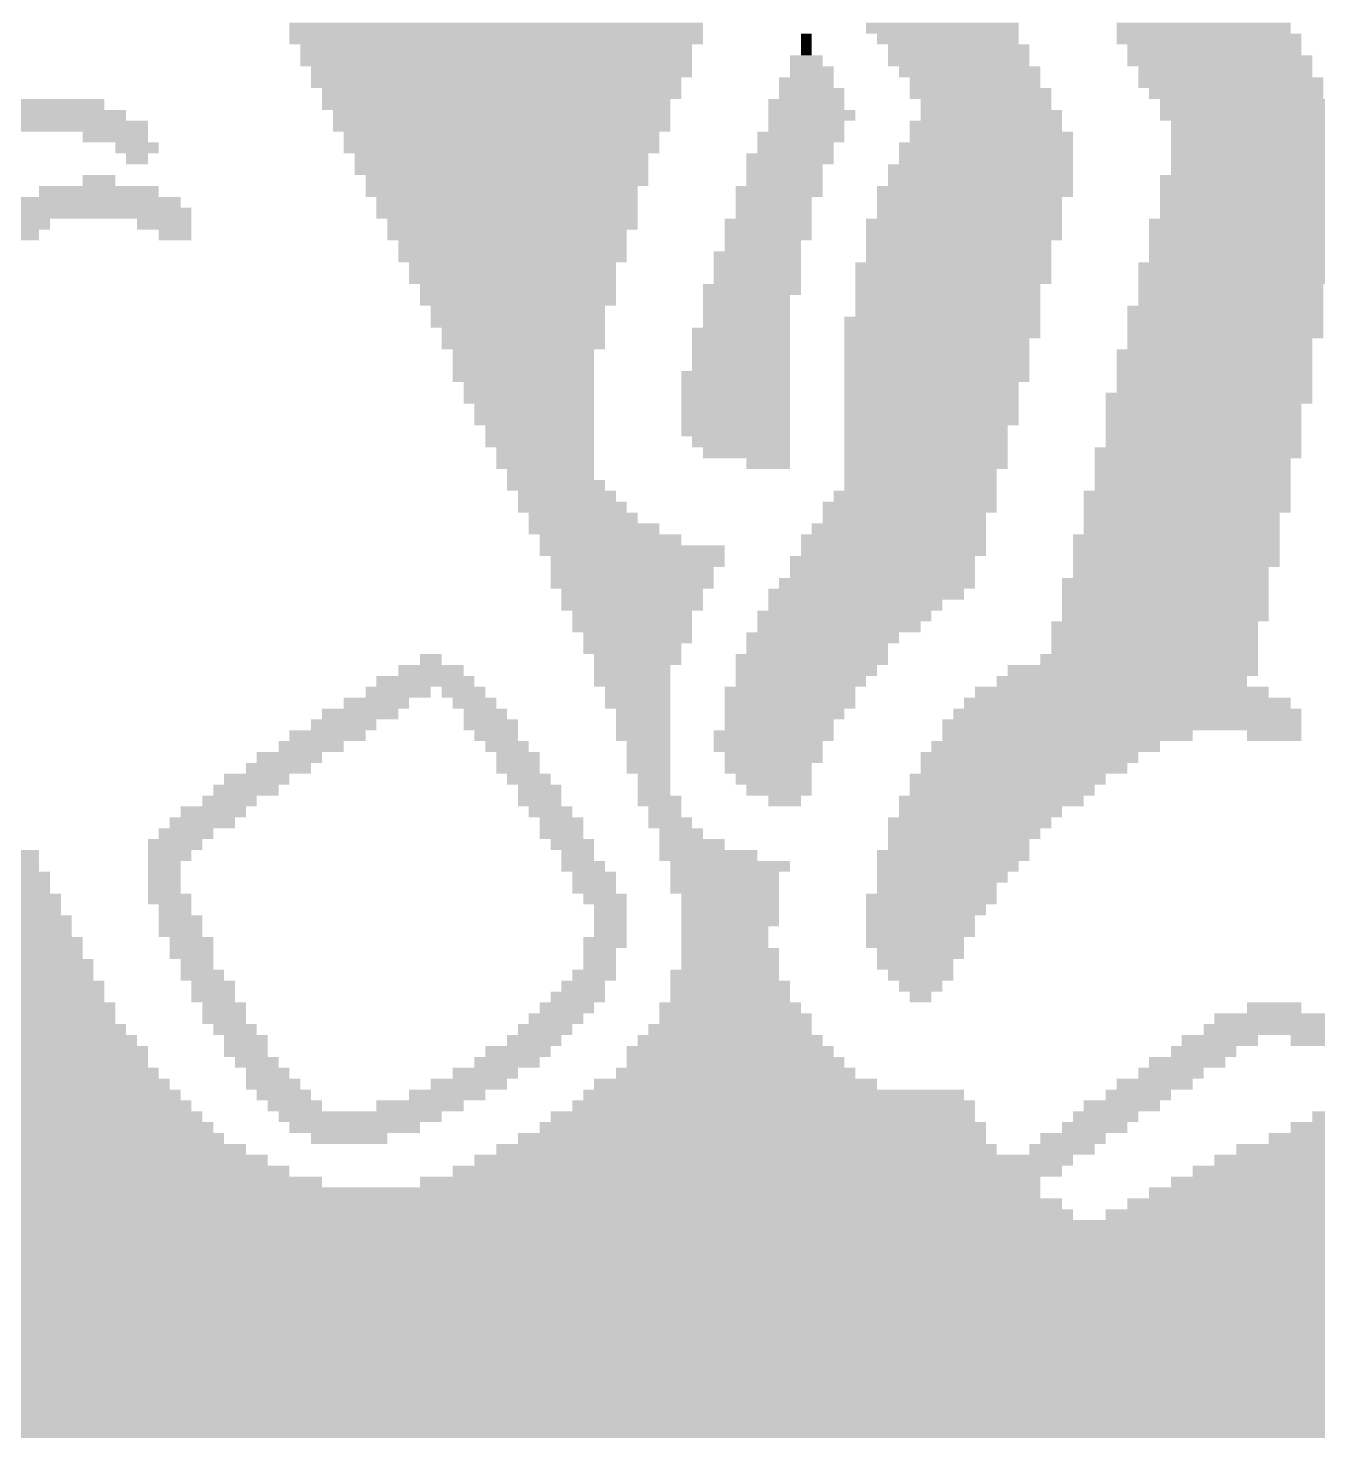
# Model space of a CAD drawing. Extents: x 0.08 to 8.22, y 0.01 to 7.03.
# Drawn here: x 3.693 to 5.499, y 0.015 to 1.988 of the extents above; entities that cross this region are included whole.
import ezdxf

# ---------------------------------------------------------------- set-up
doc = ezdxf.new("R2010")
doc.units = 0
doc.layers.get('0').update_dxf_attribs({"linetype": 'CONTINUOUS'})

msp = doc.modelspace()

# ---------------------------------------------------------------- linework, layer by layer
for points in [[(4.6375, 1.9806), (4.0584, 1.9806), (4.6375, 1.9958), (4.0584, 1.9958)], [(5.0795, 1.9806), (4.8661, 1.9806), (5.0795, 1.9958), (4.8661, 1.9958)], [(5.4605, 1.9806), (5.2167, 1.9806), (5.4605, 1.9958), (5.2167, 1.9958)], [(4.6375, 1.9654), (4.0584, 1.9654), (4.6375, 1.9806), (4.0584, 1.9806)], [(4.7899, 1.9654), (4.7747, 1.9654), (4.7899, 1.9806), (4.7747, 1.9806)], [(5.0795, 1.9654), (4.8814, 1.9654), (5.0795, 1.9806), (4.8814, 1.9806)], [(5.4757, 1.9654), (5.2167, 1.9654), (5.4757, 1.9806), (5.2167, 1.9806)], [(4.6223, 1.9501), (4.0737, 1.9501), (4.6223, 1.9654), (4.0737, 1.9654)], [(4.7899, 1.9501), (4.7747, 1.9501), (4.7899, 1.9654), (4.7747, 1.9654)], [(5.0947, 1.9501), (4.8966, 1.9501), (5.0947, 1.9654), (4.8966, 1.9654)], [(5.4757, 1.9501), (5.2319, 1.9501), (5.4757, 1.9654), (5.2319, 1.9654)], [(4.6223, 1.9349), (4.0737, 1.9349), (4.6223, 1.9501), (4.0737, 1.9501)], [(4.6223, 1.9196), (4.0889, 1.9196), (4.6223, 1.9349), (4.0889, 1.9349)], [(4.8052, 1.9349), (4.7595, 1.9349), (4.8052, 1.9501), (4.7595, 1.9501)], [(4.8204, 1.9196), (4.7595, 1.9196), (4.8204, 1.9349), (4.7595, 1.9349)], [(5.0947, 1.9349), (4.8966, 1.9349), (5.0947, 1.9501), (4.8966, 1.9501)], [(5.11, 1.9196), (4.9119, 1.9196), (5.11, 1.9349), (4.9119, 1.9349)], [(5.491, 1.9349), (5.2319, 1.9349), (5.491, 1.9501), (5.2319, 1.9501)], [(5.491, 1.9196), (5.2471, 1.9196), (5.491, 1.9349), (5.2471, 1.9349)], [(4.6071, 1.9044), (4.0889, 1.9044), (4.6071, 1.9196), (4.0889, 1.9196)], [(4.8204, 1.9044), (4.7442, 1.9044), (4.8204, 1.9196), (4.7442, 1.9196)], [(5.11, 1.9044), (4.9271, 1.9044), (5.11, 1.9196), (4.9271, 1.9196)], [(5.5062, 1.9044), (5.2471, 1.9044), (5.5062, 1.9196), (5.2471, 1.9196)], [(4.6071, 1.8892), (4.1041, 1.8892), (4.6071, 1.9044), (4.1041, 1.9044)], [(4.8357, 1.8892), (4.7442, 1.8892), (4.8357, 1.9044), (4.7442, 1.9044)], [(5.1252, 1.8892), (4.9271, 1.8892), (5.1252, 1.9044), (4.9271, 1.9044)], [(5.5062, 1.8892), (5.2624, 1.8892), (5.5062, 1.9044), (5.2624, 1.9044)], [(3.7993, 1.8739), (3.6622, 1.8739), (3.7993, 1.8892), (3.6622, 1.8892)], [(4.5918, 1.8739), (4.1041, 1.8739), (4.5918, 1.8892), (4.1041, 1.8892)], [(4.8357, 1.8739), (4.729, 1.8739), (4.8357, 1.8892), (4.729, 1.8892)], [(5.1252, 1.8739), (4.9423, 1.8739), (5.1252, 1.8892), (4.9423, 1.8892)], [(5.5215, 1.8739), (5.2776, 1.8739), (5.5215, 1.8892), (5.2776, 1.8892)], [(3.8603, 1.8434), (3.6012, 1.8434), (3.8603, 1.8587), (3.6012, 1.8587)], [(3.8298, 1.8587), (3.6317, 1.8587), (3.8298, 1.8739), (3.6317, 1.8739)], [(4.5918, 1.8587), (4.1194, 1.8587), (4.5918, 1.8739), (4.1194, 1.8739)], [(4.5918, 1.8434), (4.1194, 1.8434), (4.5918, 1.8587), (4.1194, 1.8587)], [(4.8509, 1.8587), (4.729, 1.8587), (4.8509, 1.8739), (4.729, 1.8739)], [(4.8357, 1.8434), (4.729, 1.8434), (4.8357, 1.8587), (4.729, 1.8587)], [(5.1405, 1.8434), (4.9271, 1.8434), (5.1405, 1.8587), (4.9271, 1.8587)], [(5.1405, 1.8587), (4.9423, 1.8587), (5.1405, 1.8739), (4.9423, 1.8739)], [(5.5367, 1.8587), (5.2776, 1.8587), (5.5367, 1.8739), (5.2776, 1.8739)], [(5.5367, 1.8434), (5.2929, 1.8434), (5.5367, 1.8587), (5.2929, 1.8587)], [(3.8603, 1.8282), (3.7689, 1.8282), (3.8603, 1.8434), (3.7689, 1.8434)], [(4.5766, 1.8282), (4.1346, 1.8282), (4.5766, 1.8434), (4.1346, 1.8434)], [(4.8357, 1.8282), (4.7137, 1.8282), (4.8357, 1.8434), (4.7137, 1.8434)], [(5.1557, 1.8282), (4.9271, 1.8282), (5.1557, 1.8434), (4.9271, 1.8434)], [(5.6281, 1.8282), (5.2929, 1.8282), (5.6281, 1.8434), (5.2929, 1.8434)], [(3.8755, 1.813), (3.8146, 1.813), (3.8755, 1.8282), (3.8146, 1.8282)], [(4.5766, 1.813), (4.1346, 1.813), (4.5766, 1.8282), (4.1346, 1.8282)], [(4.8204, 1.813), (4.7137, 1.813), (4.8204, 1.8282), (4.7137, 1.8282)], [(5.1557, 1.813), (4.9119, 1.813), (5.1557, 1.8282), (4.9119, 1.8282)], [(5.6281, 1.813), (5.2929, 1.813), (5.6281, 1.8282), (5.2929, 1.8282)], [(3.8603, 1.7977), (3.8298, 1.7977), (3.8603, 1.813), (3.8298, 1.813)], [(4.5613, 1.7977), (4.1499, 1.7977), (4.5613, 1.813), (4.1499, 1.813)], [(4.5613, 1.7825), (4.1499, 1.7825), (4.5613, 1.7977), (4.1499, 1.7977)], [(4.8204, 1.7977), (4.6985, 1.7977), (4.8204, 1.813), (4.6985, 1.813)], [(4.8052, 1.7825), (4.6985, 1.7825), (4.8052, 1.7977), (4.6985, 1.7977)], [(5.1557, 1.7825), (4.8966, 1.7825), (5.1557, 1.7977), (4.8966, 1.7977)], [(5.1557, 1.7977), (4.9119, 1.7977), (5.1557, 1.813), (4.9119, 1.813)], [(5.6129, 1.7977), (5.2929, 1.7977), (5.6129, 1.813), (5.2929, 1.813)], [(5.5977, 1.7825), (5.2929, 1.7825), (5.5977, 1.7977), (5.2929, 1.7977)], [(3.8146, 1.7672), (3.7689, 1.7672), (3.8146, 1.7825), (3.7689, 1.7825)], [(4.5613, 1.7672), (4.1651, 1.7672), (4.5613, 1.7825), (4.1651, 1.7825)], [(4.8052, 1.7672), (4.6985, 1.7672), (4.8052, 1.7825), (4.6985, 1.7825)], [(5.1557, 1.7672), (4.8966, 1.7672), (5.1557, 1.7825), (4.8966, 1.7825)], [(5.5367, 1.7672), (5.2776, 1.7672), (5.5367, 1.7825), (5.2776, 1.7825)], [(3.8755, 1.752), (3.7079, 1.752), (3.8755, 1.7672), (3.7079, 1.7672)], [(4.5461, 1.752), (4.1651, 1.752), (4.5461, 1.7672), (4.1651, 1.7672)], [(4.8052, 1.752), (4.6833, 1.752), (4.8052, 1.7672), (4.6833, 1.7672)], [(5.1557, 1.752), (4.8814, 1.752), (5.1557, 1.7672), (4.8814, 1.7672)], [(5.5367, 1.752), (5.2776, 1.752), (5.5367, 1.7672), (5.2776, 1.7672)], [(3.9213, 1.7215), (3.6622, 1.7215), (3.9213, 1.7368), (3.6622, 1.7368)], [(3.906, 1.7368), (3.6774, 1.7368), (3.906, 1.752), (3.6774, 1.752)], [(4.5461, 1.7368), (4.1803, 1.7368), (4.5461, 1.752), (4.1803, 1.752)], [(4.5461, 1.7215), (4.1803, 1.7215), (4.5461, 1.7368), (4.1803, 1.7368)], [(4.7899, 1.7368), (4.6833, 1.7368), (4.7899, 1.752), (4.6833, 1.752)], [(4.7899, 1.7215), (4.6833, 1.7215), (4.7899, 1.7368), (4.6833, 1.7368)], [(5.1405, 1.7368), (4.8814, 1.7368), (5.1405, 1.752), (4.8814, 1.752)], [(5.1405, 1.7215), (4.8814, 1.7215), (5.1405, 1.7368), (4.8814, 1.7368)], [(5.5367, 1.7368), (5.2776, 1.7368), (5.5367, 1.752), (5.2776, 1.752)], [(5.5367, 1.7215), (5.2776, 1.7215), (5.5367, 1.7368), (5.2776, 1.7368)], [(3.7231, 1.7063), (3.6317, 1.7063), (3.7231, 1.7215), (3.6317, 1.7215)], [(3.9213, 1.7063), (3.8451, 1.7063), (3.9213, 1.7215), (3.8451, 1.7215)], [(4.5461, 1.7063), (4.1956, 1.7063), (4.5461, 1.7215), (4.1956, 1.7215)], [(4.7899, 1.7063), (4.668, 1.7063), (4.7899, 1.7215), (4.668, 1.7215)], [(5.1405, 1.7063), (4.8661, 1.7063), (5.1405, 1.7215), (4.8661, 1.7215)], [(5.5367, 1.7063), (5.2624, 1.7063), (5.5367, 1.7215), (5.2624, 1.7215)], [(3.7079, 1.691), (3.6165, 1.691), (3.7079, 1.7063), (3.6165, 1.7063)], [(3.9213, 1.691), (3.8755, 1.691), (3.9213, 1.7063), (3.8755, 1.7063)], [(4.5309, 1.691), (4.1956, 1.691), (4.5309, 1.7063), (4.1956, 1.7063)], [(4.7899, 1.691), (4.668, 1.691), (4.7899, 1.7063), (4.668, 1.7063)], [(5.1405, 1.691), (4.8661, 1.691), (5.1405, 1.7063), (4.8661, 1.7063)], [(5.5215, 1.691), (5.2624, 1.691), (5.5215, 1.7063), (5.2624, 1.7063)], [(4.5309, 1.6758), (4.2108, 1.6758), (4.5309, 1.691), (4.2108, 1.691)], [(4.7747, 1.6758), (4.668, 1.6758), (4.7747, 1.691), (4.668, 1.691)], [(5.1252, 1.6758), (4.8661, 1.6758), (5.1252, 1.691), (4.8661, 1.691)], [(5.5215, 1.6758), (5.2624, 1.6758), (5.5215, 1.691), (5.2624, 1.691)], [(4.5309, 1.6606), (4.2108, 1.6606), (4.5309, 1.6758), (4.2108, 1.6758)], [(4.5156, 1.6453), (4.2261, 1.6453), (4.5156, 1.6606), (4.2261, 1.6606)], [(4.7747, 1.6606), (4.6528, 1.6606), (4.7747, 1.6758), (4.6528, 1.6758)], [(4.7747, 1.6453), (4.6528, 1.6453), (4.7747, 1.6606), (4.6528, 1.6606)], [(5.1252, 1.6453), (4.8509, 1.6453), (5.1252, 1.6606), (4.8509, 1.6606)], [(5.1252, 1.6606), (4.8661, 1.6606), (5.1252, 1.6758), (4.8661, 1.6758)], [(5.5215, 1.6453), (5.2471, 1.6453), (5.5215, 1.6606), (5.2471, 1.6606)], [(5.5215, 1.6606), (5.2624, 1.6606), (5.5215, 1.6758), (5.2624, 1.6758)], [(4.5156, 1.6301), (4.2261, 1.6301), (4.5156, 1.6453), (4.2261, 1.6453)], [(4.7747, 1.6301), (4.6528, 1.6301), (4.7747, 1.6453), (4.6528, 1.6453)], [(5.1252, 1.6301), (4.8509, 1.6301), (5.1252, 1.6453), (4.8509, 1.6453)], [(5.5215, 1.6301), (5.2471, 1.6301), (5.5215, 1.6453), (5.2471, 1.6453)], [(4.5156, 1.6148), (4.2413, 1.6148), (4.5156, 1.6301), (4.2413, 1.6301)], [(4.7747, 1.6148), (4.6375, 1.6148), (4.7747, 1.6301), (4.6375, 1.6301)], [(5.11, 1.6148), (4.8509, 1.6148), (5.11, 1.6301), (4.8509, 1.6301)], [(5.5062, 1.6148), (5.2471, 1.6148), (5.5062, 1.6301), (5.2471, 1.6301)], [(4.5156, 1.5996), (4.2413, 1.5996), (4.5156, 1.6148), (4.2413, 1.6148)], [(4.5004, 1.5844), (4.2565, 1.5844), (4.5004, 1.5996), (4.2565, 1.5996)], [(4.7595, 1.5996), (4.6375, 1.5996), (4.7595, 1.6148), (4.6375, 1.6148)], [(4.7595, 1.5844), (4.6375, 1.5844), (4.7595, 1.5996), (4.6375, 1.5996)], [(5.11, 1.5996), (4.8509, 1.5996), (5.11, 1.6148), (4.8509, 1.6148)], [(5.11, 1.5844), (4.8509, 1.5844), (5.11, 1.5996), (4.8509, 1.5996)], [(5.5062, 1.5844), (5.2319, 1.5844), (5.5062, 1.5996), (5.2319, 1.5996)], [(5.5062, 1.5996), (5.2471, 1.5996), (5.5062, 1.6148), (5.2471, 1.6148)], [(4.5004, 1.5691), (4.2565, 1.5691), (4.5004, 1.5844), (4.2565, 1.5844)], [(4.7595, 1.5691), (4.6375, 1.5691), (4.7595, 1.5844), (4.6375, 1.5844)], [(5.11, 1.5691), (4.8357, 1.5691), (5.11, 1.5844), (4.8357, 1.5844)], [(5.5062, 1.5691), (5.2319, 1.5691), (5.5062, 1.5844), (5.2319, 1.5844)], [(4.5004, 1.5539), (4.2718, 1.5539), (4.5004, 1.5691), (4.2718, 1.5691)], [(4.7595, 1.5539), (4.6223, 1.5539), (4.7595, 1.5691), (4.6223, 1.5691)], [(5.11, 1.5539), (4.8357, 1.5539), (5.11, 1.5691), (4.8357, 1.5691)], [(5.5062, 1.5539), (5.2319, 1.5539), (5.5062, 1.5691), (5.2319, 1.5691)], [(4.5004, 1.5386), (4.2718, 1.5386), (4.5004, 1.5539), (4.2718, 1.5539)], [(4.7595, 1.5386), (4.6223, 1.5386), (4.7595, 1.5539), (4.6223, 1.5539)], [(5.0947, 1.5386), (4.8357, 1.5386), (5.0947, 1.5539), (4.8357, 1.5539)], [(5.491, 1.5386), (5.2319, 1.5386), (5.491, 1.5539), (5.2319, 1.5539)], [(4.4851, 1.5234), (4.287, 1.5234), (4.4851, 1.5386), (4.287, 1.5386)], [(4.4851, 1.5082), (4.287, 1.5082), (4.4851, 1.5234), (4.287, 1.5234)], [(4.7595, 1.5234), (4.6223, 1.5234), (4.7595, 1.5386), (4.6223, 1.5386)], [(4.7595, 1.5082), (4.6223, 1.5082), (4.7595, 1.5234), (4.6223, 1.5234)], [(5.0947, 1.5234), (4.8357, 1.5234), (5.0947, 1.5386), (4.8357, 1.5386)], [(5.0947, 1.5082), (4.8357, 1.5082), (5.0947, 1.5234), (4.8357, 1.5234)], [(5.491, 1.5234), (5.2167, 1.5234), (5.491, 1.5386), (5.2167, 1.5386)], [(5.491, 1.5082), (5.2167, 1.5082), (5.491, 1.5234), (5.2167, 1.5234)], [(4.4851, 1.4929), (4.287, 1.4929), (4.4851, 1.5082), (4.287, 1.5082)], [(4.7595, 1.4929), (4.6071, 1.4929), (4.7595, 1.5082), (4.6071, 1.5082)], [(5.0947, 1.4929), (4.8357, 1.4929), (5.0947, 1.5082), (4.8357, 1.5082)], [(5.491, 1.4929), (5.2167, 1.4929), (5.491, 1.5082), (5.2167, 1.5082)], [(4.4851, 1.4777), (4.3023, 1.4777), (4.4851, 1.4929), (4.3023, 1.4929)], [(4.7595, 1.4777), (4.6071, 1.4777), (4.7595, 1.4929), (4.6071, 1.4929)], [(5.0795, 1.4777), (4.8357, 1.4777), (5.0795, 1.4929), (4.8357, 1.4929)], [(5.491, 1.4777), (5.2167, 1.4777), (5.491, 1.4929), (5.2167, 1.4929)], [(4.4851, 1.4624), (4.3023, 1.4624), (4.4851, 1.4777), (4.3023, 1.4777)], [(4.4851, 1.4472), (4.3175, 1.4472), (4.4851, 1.4624), (4.3175, 1.4624)], [(4.7595, 1.4624), (4.6071, 1.4624), (4.7595, 1.4777), (4.6071, 1.4777)], [(4.7595, 1.4472), (4.6071, 1.4472), (4.7595, 1.4624), (4.6071, 1.4624)], [(5.0795, 1.4624), (4.8357, 1.4624), (5.0795, 1.4777), (4.8357, 1.4777)], [(5.0795, 1.4472), (4.8357, 1.4472), (5.0795, 1.4624), (4.8357, 1.4624)], [(5.491, 1.4624), (5.2014, 1.4624), (5.491, 1.4777), (5.2014, 1.4777)], [(5.4757, 1.4472), (5.2014, 1.4472), (5.4757, 1.4624), (5.2014, 1.4624)], [(4.4851, 1.432), (4.3175, 1.432), (4.4851, 1.4472), (4.3175, 1.4472)], [(4.7595, 1.432), (4.6071, 1.432), (4.7595, 1.4472), (4.6071, 1.4472)], [(5.0795, 1.432), (4.8357, 1.432), (5.0795, 1.4472), (4.8357, 1.4472)], [(5.4757, 1.432), (5.2014, 1.432), (5.4757, 1.4472), (5.2014, 1.4472)], [(4.4851, 1.4167), (4.3327, 1.4167), (4.4851, 1.432), (4.3327, 1.432)], [(4.7595, 1.4167), (4.6071, 1.4167), (4.7595, 1.432), (4.6071, 1.432)], [(5.0643, 1.4167), (4.8357, 1.4167), (5.0643, 1.432), (4.8357, 1.432)], [(5.4757, 1.4167), (5.2014, 1.4167), (5.4757, 1.432), (5.2014, 1.432)], [(4.4851, 1.4015), (4.3327, 1.4015), (4.4851, 1.4167), (4.3327, 1.4167)], [(4.4851, 1.3862), (4.348, 1.3862), (4.4851, 1.4015), (4.348, 1.4015)], [(4.7595, 1.4015), (4.6223, 1.4015), (4.7595, 1.4167), (4.6223, 1.4167)], [(4.7595, 1.3862), (4.6375, 1.3862), (4.7595, 1.4015), (4.6375, 1.4015)], [(5.0643, 1.4015), (4.8357, 1.4015), (5.0643, 1.4167), (4.8357, 1.4167)], [(5.0643, 1.3862), (4.8357, 1.3862), (5.0643, 1.4015), (4.8357, 1.4015)], [(5.4757, 1.3862), (5.1862, 1.3862), (5.4757, 1.4015), (5.1862, 1.4015)], [(5.4757, 1.4015), (5.2014, 1.4015), (5.4757, 1.4167), (5.2014, 1.4167)], [(4.4851, 1.371), (4.348, 1.371), (4.4851, 1.3862), (4.348, 1.3862)], [(4.7595, 1.371), (4.6985, 1.371), (4.7595, 1.3862), (4.6985, 1.3862)], [(5.0643, 1.371), (4.8357, 1.371), (5.0643, 1.3862), (4.8357, 1.3862)], [(5.4605, 1.371), (5.1862, 1.371), (5.4605, 1.3862), (5.1862, 1.3862)], [(4.4851, 1.3558), (4.3632, 1.3558), (4.4851, 1.371), (4.3632, 1.371)], [(5.049, 1.3558), (4.8357, 1.3558), (5.049, 1.371), (4.8357, 1.371)], [(5.4605, 1.3558), (5.1862, 1.3558), (5.4605, 1.371), (5.1862, 1.371)], [(4.5004, 1.3405), (4.3632, 1.3405), (4.5004, 1.3558), (4.3632, 1.3558)], [(5.049, 1.3405), (4.8357, 1.3405), (5.049, 1.3558), (4.8357, 1.3558)], [(5.4605, 1.3405), (5.1862, 1.3405), (5.4605, 1.3558), (5.1862, 1.3558)], [(4.5156, 1.3253), (4.3785, 1.3253), (4.5156, 1.3405), (4.3785, 1.3405)], [(4.5309, 1.31), (4.3785, 1.31), (4.5309, 1.3253), (4.3785, 1.3253)], [(5.049, 1.31), (4.8052, 1.31), (5.049, 1.3253), (4.8052, 1.3253)], [(5.049, 1.3253), (4.8204, 1.3253), (5.049, 1.3405), (4.8204, 1.3405)], [(5.4605, 1.3253), (5.1709, 1.3253), (5.4605, 1.3405), (5.1709, 1.3405)], [(5.4605, 1.31), (5.1709, 1.31), (5.4605, 1.3253), (5.1709, 1.3253)], [(4.5461, 1.2948), (4.3937, 1.2948), (4.5461, 1.31), (4.3937, 1.31)], [(5.0338, 1.2948), (4.8052, 1.2948), (5.0338, 1.31), (4.8052, 1.31)], [(5.4453, 1.2948), (5.1709, 1.2948), (5.4453, 1.31), (5.1709, 1.31)], [(4.5766, 1.2796), (4.3937, 1.2796), (4.5766, 1.2948), (4.3937, 1.2948)], [(5.0338, 1.2796), (4.7899, 1.2796), (5.0338, 1.2948), (4.7899, 1.2948)], [(5.4453, 1.2796), (5.1709, 1.2796), (5.4453, 1.2948), (5.1709, 1.2948)], [(4.6071, 1.2643), (4.4089, 1.2643), (4.6071, 1.2796), (4.4089, 1.2796)], [(4.668, 1.2491), (4.4089, 1.2491), (4.668, 1.2643), (4.4089, 1.2643)], [(5.0338, 1.2643), (4.7747, 1.2643), (5.0338, 1.2796), (4.7747, 1.2796)], [(5.0338, 1.2491), (4.7747, 1.2491), (5.0338, 1.2643), (4.7747, 1.2643)], [(5.4453, 1.2643), (5.1557, 1.2643), (5.4453, 1.2796), (5.1557, 1.2796)], [(5.4453, 1.2491), (5.1557, 1.2491), (5.4453, 1.2643), (5.1557, 1.2643)], [(4.668, 1.2338), (4.4242, 1.2338), (4.668, 1.2491), (4.4242, 1.2491)], [(5.0185, 1.2338), (4.7595, 1.2338), (5.0185, 1.2491), (4.7595, 1.2491)], [(5.4453, 1.2338), (5.1557, 1.2338), (5.4453, 1.2491), (5.1557, 1.2491)], [(4.6528, 1.2186), (4.4242, 1.2186), (4.6528, 1.2338), (4.4242, 1.2338)], [(5.0185, 1.2186), (4.7595, 1.2186), (5.0185, 1.2338), (4.7595, 1.2338)], [(5.43, 1.2186), (5.1557, 1.2186), (5.43, 1.2338), (5.1557, 1.2338)], [(4.6528, 1.2034), (4.4242, 1.2034), (4.6528, 1.2186), (4.4242, 1.2186)], [(5.0185, 1.2034), (4.7442, 1.2034), (5.0185, 1.2186), (4.7442, 1.2186)], [(5.43, 1.2034), (5.1405, 1.2034), (5.43, 1.2186), (5.1405, 1.2186)], [(4.6375, 1.1881), (4.4394, 1.1881), (4.6375, 1.2034), (4.4394, 1.2034)], [(4.6375, 1.1729), (4.4394, 1.1729), (4.6375, 1.1881), (4.4394, 1.1881)], [(5.0033, 1.1881), (4.729, 1.1881), (5.0033, 1.2034), (4.729, 1.2034)], [(4.9728, 1.1729), (4.729, 1.1729), (4.9728, 1.1881), (4.729, 1.1881)], [(5.43, 1.1881), (5.1405, 1.1881), (5.43, 1.2034), (5.1405, 1.2034)], [(5.43, 1.1729), (5.1405, 1.1729), (5.43, 1.1881), (5.1405, 1.1881)], [(4.6223, 1.1576), (4.4547, 1.1576), (4.6223, 1.1729), (4.4547, 1.1729)], [(4.9576, 1.1576), (4.7137, 1.1576), (4.9576, 1.1729), (4.7137, 1.1729)], [(5.43, 1.1576), (5.1405, 1.1576), (5.43, 1.1729), (5.1405, 1.1729)], [(4.6223, 1.1424), (4.4547, 1.1424), (4.6223, 1.1576), (4.4547, 1.1576)], [(4.9423, 1.1424), (4.7137, 1.1424), (4.9423, 1.1576), (4.7137, 1.1576)], [(5.4148, 1.1424), (5.1252, 1.1424), (5.4148, 1.1576), (5.1252, 1.1576)], [(4.6223, 1.1272), (4.4699, 1.1272), (4.6223, 1.1424), (4.4699, 1.1424)], [(4.6071, 1.1119), (4.4699, 1.1119), (4.6071, 1.1272), (4.4699, 1.1272)], [(4.9119, 1.1272), (4.6985, 1.1272), (4.9119, 1.1424), (4.6985, 1.1424)], [(4.8966, 1.1119), (4.6985, 1.1119), (4.8966, 1.1272), (4.6985, 1.1272)], [(5.4148, 1.1272), (5.1252, 1.1272), (5.4148, 1.1424), (5.1252, 1.1424)], [(5.4148, 1.1119), (5.1252, 1.1119), (5.4148, 1.1272), (5.1252, 1.1272)], [(4.2718, 1.0967), (4.2413, 1.0967), (4.2718, 1.1119), (4.2413, 1.1119)], [(4.6071, 1.0967), (4.4851, 1.0967), (4.6071, 1.1119), (4.4851, 1.1119)], [(4.8966, 1.0967), (4.6833, 1.0967), (4.8966, 1.1119), (4.6833, 1.1119)], [(5.4148, 1.0967), (5.11, 1.0967), (5.4148, 1.1119), (5.11, 1.1119)], [(4.3023, 1.0814), (4.2108, 1.0814), (4.3023, 1.0967), (4.2108, 1.0967)], [(4.5918, 1.0814), (4.4851, 1.0814), (4.5918, 1.0967), (4.4851, 1.0967)], [(4.8814, 1.0814), (4.6833, 1.0814), (4.8814, 1.0967), (4.6833, 1.0967)], [(5.4148, 1.0814), (5.0643, 1.0814), (5.4148, 1.0967), (5.0643, 1.0967)], [(4.2565, 1.051), (4.1651, 1.051), (4.2565, 1.0662), (4.1651, 1.0662)], [(4.3175, 1.0662), (4.1803, 1.0662), (4.3175, 1.0814), (4.1803, 1.0814)], [(4.3327, 1.051), (4.2718, 1.051), (4.3327, 1.0662), (4.2718, 1.0662)], [(4.5918, 1.0662), (4.4851, 1.0662), (4.5918, 1.0814), (4.4851, 1.0814)], [(4.5918, 1.051), (4.5004, 1.051), (4.5918, 1.0662), (4.5004, 1.0662)], [(4.8509, 1.051), (4.668, 1.051), (4.8509, 1.0662), (4.668, 1.0662)], [(4.8661, 1.0662), (4.6833, 1.0662), (4.8661, 1.0814), (4.6833, 1.0814)], [(5.43, 1.051), (5.0185, 1.051), (5.43, 1.0662), (5.0185, 1.0662)], [(5.3995, 1.0662), (5.049, 1.0662), (5.3995, 1.0814), (5.049, 1.0814)], [(4.2261, 1.0357), (4.1346, 1.0357), (4.2261, 1.051), (4.1346, 1.051)], [(4.348, 1.0357), (4.287, 1.0357), (4.348, 1.051), (4.287, 1.051)], [(4.5918, 1.0357), (4.5004, 1.0357), (4.5918, 1.051), (4.5004, 1.051)], [(4.8509, 1.0357), (4.668, 1.0357), (4.8509, 1.051), (4.668, 1.051)], [(5.4605, 1.0357), (5.0033, 1.0357), (5.4605, 1.051), (5.0033, 1.051)], [(4.2108, 1.0205), (4.1041, 1.0205), (4.2108, 1.0357), (4.1041, 1.0357)], [(4.3632, 1.0205), (4.3023, 1.0205), (4.3632, 1.0357), (4.3023, 1.0357)], [(4.5918, 1.0205), (4.5156, 1.0205), (4.5918, 1.0357), (4.5156, 1.0357)], [(4.8357, 1.0205), (4.668, 1.0205), (4.8357, 1.0357), (4.668, 1.0357)], [(5.4757, 1.0205), (4.9881, 1.0205), (5.4757, 1.0357), (4.9881, 1.0357)], [(4.1803, 1.0052), (4.0889, 1.0052), (4.1803, 1.0205), (4.0889, 1.0205)], [(4.3785, 1.0052), (4.3023, 1.0052), (4.3785, 1.0205), (4.3023, 1.0205)], [(4.5918, 1.0052), (4.5156, 1.0052), (4.5918, 1.0205), (4.5156, 1.0205)], [(4.8204, 1.0052), (4.668, 1.0052), (4.8204, 1.0205), (4.668, 1.0205)], [(5.4757, 1.0052), (4.9728, 1.0052), (5.4757, 1.0205), (4.9728, 1.0205)], [(4.1346, 0.9748), (4.0432, 0.9748), (4.1346, 0.99), (4.0432, 0.99)], [(4.1651, 0.99), (4.0584, 0.99), (4.1651, 1.0052), (4.0584, 1.0052)], [(4.3785, 0.99), (4.3175, 0.99), (4.3785, 1.0052), (4.3175, 1.0052)], [(4.3937, 0.9748), (4.3327, 0.9748), (4.3937, 0.99), (4.3327, 0.99)], [(4.5918, 0.99), (4.5156, 0.99), (4.5918, 1.0052), (4.5156, 1.0052)], [(4.5918, 0.9748), (4.5309, 0.9748), (4.5918, 0.99), (4.5309, 0.99)], [(4.8204, 0.99), (4.6528, 0.99), (4.8204, 1.0052), (4.6528, 1.0052)], [(4.8052, 0.9748), (4.6528, 0.9748), (4.8052, 0.99), (4.6528, 0.99)], [(5.2776, 0.9748), (4.9576, 0.9748), (5.2776, 0.99), (4.9576, 0.99)], [(5.3233, 0.99), (4.9728, 0.99), (5.3233, 1.0052), (4.9728, 1.0052)], [(5.4757, 0.99), (5.3995, 0.99), (5.4757, 1.0052), (5.3995, 1.0052)], [(4.1041, 0.9595), (4.0127, 0.9595), (4.1041, 0.9748), (4.0127, 0.9748)], [(4.4089, 0.9595), (4.348, 0.9595), (4.4089, 0.9748), (4.348, 0.9748)], [(4.5918, 0.9595), (4.5309, 0.9595), (4.5918, 0.9748), (4.5309, 0.9748)], [(4.8052, 0.9595), (4.668, 0.9595), (4.8052, 0.9748), (4.668, 0.9748)], [(5.2471, 0.9595), (4.9423, 0.9595), (5.2471, 0.9748), (4.9423, 0.9748)], [(4.0889, 0.9443), (3.9975, 0.9443), (4.0889, 0.9595), (3.9975, 0.9595)], [(4.4089, 0.9443), (4.348, 0.9443), (4.4089, 0.9595), (4.348, 0.9595)], [(4.5918, 0.9443), (4.5309, 0.9443), (4.5918, 0.9595), (4.5309, 0.9595)], [(4.7899, 0.9443), (4.668, 0.9443), (4.7899, 0.9595), (4.668, 0.9595)], [(5.2319, 0.9443), (4.9423, 0.9443), (5.2319, 0.9595), (4.9423, 0.9595)], [(4.0432, 0.9138), (3.9517, 0.9138), (4.0432, 0.929), (3.9517, 0.929)], [(4.0584, 0.929), (3.967, 0.929), (4.0584, 0.9443), (3.967, 0.9443)], [(4.4242, 0.929), (4.3632, 0.929), (4.4242, 0.9443), (4.3632, 0.9443)], [(4.4394, 0.9138), (4.3785, 0.9138), (4.4394, 0.929), (4.3785, 0.929)], [(4.5918, 0.929), (4.5461, 0.929), (4.5918, 0.9443), (4.5461, 0.9443)], [(4.5918, 0.9138), (4.5461, 0.9138), (4.5918, 0.929), (4.5461, 0.929)], [(4.7899, 0.929), (4.6833, 0.929), (4.7899, 0.9443), (4.6833, 0.9443)], [(4.7899, 0.9138), (4.6985, 0.9138), (4.7899, 0.929), (4.6985, 0.929)], [(5.2014, 0.929), (4.9271, 0.929), (5.2014, 0.9443), (4.9271, 0.9443)], [(5.1862, 0.9138), (4.9271, 0.9138), (5.1862, 0.929), (4.9271, 0.929)], [(4.0127, 0.8986), (3.9365, 0.8986), (4.0127, 0.9138), (3.9365, 0.9138)], [(4.4394, 0.8986), (4.3785, 0.8986), (4.4394, 0.9138), (4.3785, 0.9138)], [(4.6071, 0.8986), (4.5461, 0.8986), (4.6071, 0.9138), (4.5461, 0.9138)], [(4.7747, 0.8986), (4.729, 0.8986), (4.7747, 0.9138), (4.729, 0.9138)], [(5.1709, 0.8986), (4.9119, 0.8986), (5.1709, 0.9138), (4.9119, 0.9138)], [(3.9975, 0.8833), (3.906, 0.8833), (3.9975, 0.8986), (3.906, 0.8986)], [(4.4547, 0.8833), (4.3937, 0.8833), (4.4547, 0.8986), (4.3937, 0.8986)], [(4.6071, 0.8833), (4.5613, 0.8833), (4.6071, 0.8986), (4.5613, 0.8986)], [(5.1405, 0.8833), (4.9119, 0.8833), (5.1405, 0.8986), (4.9119, 0.8986)], [(3.9822, 0.8681), (3.8908, 0.8681), (3.9822, 0.8833), (3.8908, 0.8833)], [(4.4699, 0.8681), (4.4089, 0.8681), (4.4699, 0.8833), (4.4089, 0.8833)], [(4.6223, 0.8681), (4.5613, 0.8681), (4.6223, 0.8833), (4.5613, 0.8833)], [(5.1252, 0.8681), (4.8966, 0.8681), (5.1252, 0.8833), (4.8966, 0.8833)], [(3.9365, 0.8376), (3.8603, 0.8376), (3.9365, 0.8528), (3.8603, 0.8528)], [(3.9517, 0.8528), (3.8755, 0.8528), (3.9517, 0.8681), (3.8755, 0.8681)], [(4.4699, 0.8528), (4.4089, 0.8528), (4.4699, 0.8681), (4.4089, 0.8681)], [(4.4851, 0.8376), (4.4242, 0.8376), (4.4851, 0.8528), (4.4242, 0.8528)], [(4.6375, 0.8528), (4.5766, 0.8528), (4.6375, 0.8681), (4.5766, 0.8681)], [(4.668, 0.8376), (4.5766, 0.8376), (4.668, 0.8528), (4.5766, 0.8528)], [(5.11, 0.8528), (4.8966, 0.8528), (5.11, 0.8681), (4.8966, 0.8681)], [(5.0947, 0.8376), (4.8966, 0.8376), (5.0947, 0.8528), (4.8966, 0.8528)], [(3.7079, 0.8224), (0.538, 0.8224), (3.7079, 0.8376), (0.538, 0.8376)], [(3.9213, 0.8224), (3.8603, 0.8224), (3.9213, 0.8376), (3.8603, 0.8376)], [(4.4851, 0.8224), (4.4394, 0.8224), (4.4851, 0.8376), (4.4394, 0.8376)], [(4.7137, 0.8224), (4.5766, 0.8224), (4.7137, 0.8376), (4.5766, 0.8376)], [(5.0947, 0.8224), (4.8814, 0.8224), (5.0947, 0.8376), (4.8814, 0.8376)], [(3.7079, 0.8071), (0.538, 0.8071), (3.7079, 0.8224), (0.538, 0.8224)], [(3.906, 0.8071), (3.8603, 0.8071), (3.906, 0.8224), (3.8603, 0.8224)], [(4.5004, 0.8071), (4.4394, 0.8071), (4.5004, 0.8224), (4.4394, 0.8224)], [(4.7595, 0.8071), (4.5918, 0.8071), (4.7595, 0.8224), (4.5918, 0.8224)], [(5.0795, 0.8071), (4.8814, 0.8071), (5.0795, 0.8224), (4.8814, 0.8224)], [(3.7231, 0.7919), (0.5227, 0.7919), (3.7231, 0.8071), (0.5227, 0.8071)], [(3.7231, 0.7766), (0.5227, 0.7766), (3.7231, 0.7919), (0.5227, 0.7919)], [(3.906, 0.7919), (3.8603, 0.7919), (3.906, 0.8071), (3.8603, 0.8071)], [(3.906, 0.7766), (3.8603, 0.7766), (3.906, 0.7919), (3.8603, 0.7919)], [(4.5156, 0.7919), (4.4547, 0.7919), (4.5156, 0.8071), (4.4547, 0.8071)], [(4.5156, 0.7766), (4.4547, 0.7766), (4.5156, 0.7919), (4.4547, 0.7919)], [(4.7442, 0.7919), (4.5918, 0.7919), (4.7442, 0.8071), (4.5918, 0.8071)], [(4.7442, 0.7766), (4.5918, 0.7766), (4.7442, 0.7919), (4.5918, 0.7919)], [(5.0643, 0.7919), (4.8814, 0.7919), (5.0643, 0.8071), (4.8814, 0.8071)], [(5.049, 0.7766), (4.8814, 0.7766), (5.049, 0.7919), (4.8814, 0.7919)], [(3.7384, 0.7614), (0.5075, 0.7614), (3.7384, 0.7766), (0.5075, 0.7766)], [(3.9213, 0.7614), (3.8603, 0.7614), (3.9213, 0.7766), (3.8603, 0.7766)], [(4.5309, 0.7614), (4.4699, 0.7614), (4.5309, 0.7766), (4.4699, 0.7766)], [(4.7442, 0.7614), (4.6071, 0.7614), (4.7442, 0.7766), (4.6071, 0.7766)], [(5.049, 0.7614), (4.8661, 0.7614), (5.049, 0.7766), (4.8661, 0.7766)], [(3.7384, 0.7462), (0.4923, 0.7462), (3.7384, 0.7614), (0.4923, 0.7614)], [(3.9213, 0.7462), (3.8755, 0.7462), (3.9213, 0.7614), (3.8755, 0.7614)], [(4.5309, 0.7462), (4.4851, 0.7462), (4.5309, 0.7614), (4.4851, 0.7614)], [(4.7442, 0.7462), (4.6071, 0.7462), (4.7442, 0.7614), (4.6071, 0.7614)], [(5.0338, 0.7462), (4.8661, 0.7462), (5.0338, 0.7614), (4.8661, 0.7614)], [(3.7536, 0.7157), (0.477, 0.7157), (3.7536, 0.7309), (0.477, 0.7309)], [(3.7536, 0.7309), (0.4923, 0.7309), (3.7536, 0.7462), (0.4923, 0.7462)], [(3.9365, 0.7309), (3.8755, 0.7309), (3.9365, 0.7462), (3.8755, 0.7462)], [(3.9365, 0.7157), (3.8755, 0.7157), (3.9365, 0.7309), (3.8755, 0.7309)], [(4.5309, 0.7309), (4.4851, 0.7309), (4.5309, 0.7462), (4.4851, 0.7462)], [(4.5309, 0.7157), (4.4851, 0.7157), (4.5309, 0.7309), (4.4851, 0.7309)], [(4.7442, 0.7309), (4.6071, 0.7309), (4.7442, 0.7462), (4.6071, 0.7462)], [(4.729, 0.7157), (4.6071, 0.7157), (4.729, 0.7309), (4.6071, 0.7309)], [(5.0185, 0.7309), (4.8661, 0.7309), (5.0185, 0.7462), (4.8661, 0.7462)], [(5.0185, 0.7157), (4.8661, 0.7157), (5.0185, 0.7309), (4.8661, 0.7309)], [(3.7689, 0.7004), (0.477, 0.7004), (3.7689, 0.7157), (0.477, 0.7157)], [(3.9517, 0.7004), (3.8908, 0.7004), (3.9517, 0.7157), (3.8908, 0.7157)], [(4.5309, 0.7004), (4.4699, 0.7004), (4.5309, 0.7157), (4.4699, 0.7157)], [(4.729, 0.7004), (4.6071, 0.7004), (4.729, 0.7157), (4.6071, 0.7157)], [(5.0033, 0.7004), (4.8661, 0.7004), (5.0033, 0.7157), (4.8661, 0.7157)], [(3.7689, 0.6852), (0.4618, 0.6852), (3.7689, 0.7004), (0.4618, 0.7004)], [(3.9517, 0.6852), (3.8908, 0.6852), (3.9517, 0.7004), (3.8908, 0.7004)], [(4.5156, 0.6852), (4.4699, 0.6852), (4.5156, 0.7004), (4.4699, 0.7004)], [(4.7442, 0.6852), (4.6071, 0.6852), (4.7442, 0.7004), (4.6071, 0.7004)], [(5.0033, 0.6852), (4.8814, 0.6852), (5.0033, 0.7004), (4.8814, 0.7004)], [(3.7841, 0.67), (0.4618, 0.67), (3.7841, 0.6852), (0.4618, 0.6852)], [(3.9517, 0.67), (3.906, 0.67), (3.9517, 0.6852), (3.906, 0.6852)], [(4.5156, 0.67), (4.4699, 0.67), (4.5156, 0.6852), (4.4699, 0.6852)], [(4.7442, 0.67), (4.6071, 0.67), (4.7442, 0.6852), (4.6071, 0.6852)], [(4.9881, 0.67), (4.8814, 0.67), (4.9881, 0.6852), (4.8814, 0.6852)], [(3.7993, 0.6395), (0.4313, 0.6395), (3.7993, 0.6547), (0.4313, 0.6547)], [(3.7841, 0.6547), (0.4465, 0.6547), (3.7841, 0.67), (0.4465, 0.67)], [(3.967, 0.6547), (3.906, 0.6547), (3.967, 0.67), (3.906, 0.67)], [(3.9822, 0.6395), (3.9213, 0.6395), (3.9822, 0.6547), (3.9213, 0.6547)], [(4.5004, 0.6395), (4.4394, 0.6395), (4.5004, 0.6547), (4.4394, 0.6547)], [(4.5156, 0.6547), (4.4547, 0.6547), (4.5156, 0.67), (4.4547, 0.67)], [(4.7442, 0.6547), (4.5918, 0.6547), (4.7442, 0.67), (4.5918, 0.67)], [(4.7595, 0.6395), (4.5918, 0.6395), (4.7595, 0.6547), (4.5918, 0.6547)], [(4.9881, 0.6547), (4.8966, 0.6547), (4.9881, 0.67), (4.8966, 0.67)], [(4.9728, 0.6395), (4.9119, 0.6395), (4.9728, 0.6547), (4.9119, 0.6547)], [(3.7993, 0.6242), (0.4313, 0.6242), (3.7993, 0.6395), (0.4313, 0.6395)], [(3.9822, 0.6242), (3.9213, 0.6242), (3.9822, 0.6395), (3.9213, 0.6395)], [(4.5004, 0.6242), (4.4242, 0.6242), (4.5004, 0.6395), (4.4242, 0.6395)], [(4.7595, 0.6242), (4.5918, 0.6242), (4.7595, 0.6395), (4.5918, 0.6395)], [(4.9576, 0.6242), (4.9271, 0.6242), (4.9576, 0.6395), (4.9271, 0.6395)], [(3.8146, 0.609), (0.4161, 0.609), (3.8146, 0.6242), (0.4161, 0.6242)], [(3.9975, 0.609), (3.9365, 0.609), (3.9975, 0.6242), (3.9365, 0.6242)], [(4.4851, 0.609), (4.4089, 0.609), (4.4851, 0.6242), (4.4089, 0.6242)], [(4.7747, 0.609), (4.5766, 0.609), (4.7747, 0.6242), (4.5766, 0.6242)], [(5.4757, 0.609), (5.3995, 0.609), (5.4757, 0.6242), (5.3995, 0.6242)], [(3.8298, 0.5785), (0.4008, 0.5785), (3.8298, 0.5938), (0.4008, 0.5938)], [(3.8146, 0.5938), (0.4161, 0.5938), (3.8146, 0.609), (0.4161, 0.609)], [(3.9975, 0.5938), (3.9365, 0.5938), (3.9975, 0.609), (3.9365, 0.609)], [(4.0127, 0.5785), (3.9517, 0.5785), (4.0127, 0.5938), (3.9517, 0.5938)], [(4.4547, 0.5785), (4.3785, 0.5785), (4.4547, 0.5938), (4.3785, 0.5938)], [(4.4699, 0.5938), (4.3937, 0.5938), (4.4699, 0.609), (4.3937, 0.609)], [(4.7899, 0.5785), (4.5613, 0.5785), (4.7899, 0.5938), (4.5613, 0.5938)], [(4.7899, 0.5938), (4.5766, 0.5938), (4.7899, 0.609), (4.5766, 0.609)], [(5.5977, 0.5785), (5.3386, 0.5785), (5.5977, 0.5938), (5.3386, 0.5938)], [(5.5367, 0.5938), (5.3538, 0.5938), (5.5367, 0.609), (5.3538, 0.609)], [(3.8451, 0.5633), (0.3856, 0.5633), (3.8451, 0.5785), (0.3856, 0.5785)], [(4.0279, 0.5633), (3.967, 0.5633), (4.0279, 0.5785), (3.967, 0.5785)], [(4.4394, 0.5633), (4.3632, 0.5633), (4.4394, 0.5785), (4.3632, 0.5785)], [(4.8052, 0.5633), (4.5461, 0.5633), (4.8052, 0.5785), (4.5461, 0.5785)], [(5.4148, 0.5633), (5.3081, 0.5633), (5.4148, 0.5785), (5.3081, 0.5785)], [(5.6434, 0.5633), (5.4605, 0.5633), (5.6434, 0.5785), (5.4605, 0.5785)], [(3.8603, 0.548), (0.3856, 0.548), (3.8603, 0.5633), (0.3856, 0.5633)], [(4.0279, 0.548), (3.967, 0.548), (4.0279, 0.5633), (3.967, 0.5633)], [(4.4242, 0.548), (4.3327, 0.548), (4.4242, 0.5633), (4.3327, 0.5633)], [(4.8204, 0.548), (4.5309, 0.548), (4.8204, 0.5633), (4.5309, 0.5633)], [(5.3843, 0.548), (5.2929, 0.548), (5.3843, 0.5633), (5.2929, 0.5633)], [(3.8603, 0.5328), (0.3703, 0.5328), (3.8603, 0.548), (0.3703, 0.548)], [(4.0432, 0.5328), (3.9822, 0.5328), (4.0432, 0.548), (3.9822, 0.548)], [(4.4089, 0.5328), (4.3175, 0.5328), (4.4089, 0.548), (4.3175, 0.548)], [(4.8357, 0.5328), (4.5309, 0.5328), (4.8357, 0.548), (4.5309, 0.548)], [(5.3691, 0.5328), (5.2624, 0.5328), (5.3691, 0.548), (5.2624, 0.548)], [(3.8908, 0.5023), (0.3551, 0.5023), (3.8908, 0.5176), (0.3551, 0.5176)], [(3.8755, 0.5176), (0.3703, 0.5176), (3.8755, 0.5328), (0.3703, 0.5328)], [(4.0584, 0.5176), (3.9975, 0.5176), (4.0584, 0.5328), (3.9975, 0.5328)], [(4.0737, 0.5023), (3.9975, 0.5023), (4.0737, 0.5176), (3.9975, 0.5176)], [(4.3632, 0.5023), (4.2565, 0.5023), (4.3632, 0.5176), (4.2565, 0.5176)], [(4.3785, 0.5176), (4.287, 0.5176), (4.3785, 0.5328), (4.287, 0.5328)], [(4.8814, 0.5023), (4.4851, 0.5023), (4.8814, 0.5176), (4.4851, 0.5176)], [(4.8509, 0.5176), (4.5156, 0.5176), (4.8509, 0.5328), (4.5156, 0.5328)], [(5.3233, 0.5023), (5.2167, 0.5023), (5.3233, 0.5176), (5.2167, 0.5176)], [(5.3386, 0.5176), (5.2471, 0.5176), (5.3386, 0.5328), (5.2471, 0.5328)], [(3.906, 0.4871), (0.3551, 0.4871), (3.906, 0.5023), (0.3551, 0.5023)], [(4.0889, 0.4871), (4.0127, 0.4871), (4.0889, 0.5023), (4.0127, 0.5023)], [(4.3327, 0.4871), (4.2261, 0.4871), (4.3327, 0.5023), (4.2261, 0.5023)], [(5.0033, 0.4871), (4.4699, 0.4871), (5.0033, 0.5023), (4.4699, 0.5023)], [(5.2929, 0.4871), (5.2014, 0.4871), (5.2929, 0.5023), (5.2014, 0.5023)], [(3.9213, 0.4718), (0.3399, 0.4718), (3.9213, 0.4871), (0.3399, 0.4871)], [(4.1041, 0.4718), (4.0279, 0.4718), (4.1041, 0.4871), (4.0279, 0.4871)], [(4.3023, 0.4718), (4.1803, 0.4718), (4.3023, 0.4871), (4.1803, 0.4871)], [(5.0185, 0.4718), (4.4547, 0.4718), (5.0185, 0.4871), (4.4547, 0.4871)], [(5.2776, 0.4718), (5.1709, 0.4718), (5.2776, 0.4871), (5.1709, 0.4871)], [(3.9365, 0.4566), (0.3246, 0.4566), (3.9365, 0.4718), (0.3246, 0.4718)], [(3.9517, 0.4414), (0.3246, 0.4414), (3.9517, 0.4566), (0.3246, 0.4566)], [(4.2718, 0.4566), (4.0432, 0.4566), (4.2718, 0.4718), (4.0432, 0.4718)], [(4.2413, 0.4414), (4.0584, 0.4414), (4.2413, 0.4566), (4.0584, 0.4566)], [(5.0338, 0.4414), (4.4089, 0.4414), (5.0338, 0.4566), (4.4089, 0.4566)], [(5.0185, 0.4566), (4.4242, 0.4566), (5.0185, 0.4718), (4.4242, 0.4718)], [(5.2319, 0.4414), (5.1405, 0.4414), (5.2319, 0.4566), (5.1405, 0.4566)], [(5.2471, 0.4566), (5.1557, 0.4566), (5.2471, 0.4718), (5.1557, 0.4718)], [(7.9903, 0.4414), (5.4605, 0.4414), (7.9903, 0.4566), (5.4605, 0.4566)], [(7.9751, 0.4566), (5.491, 0.4566), (7.9751, 0.4718), (5.491, 0.4718)], [(3.967, 0.4261), (0.3094, 0.4261), (3.967, 0.4414), (0.3094, 0.4414)], [(4.1956, 0.4261), (4.0889, 0.4261), (4.1956, 0.4414), (4.0889, 0.4414)], [(5.0338, 0.4261), (4.3785, 0.4261), (5.0338, 0.4414), (4.3785, 0.4414)], [(5.2014, 0.4261), (5.11, 0.4261), (5.2014, 0.4414), (5.11, 0.4414)], [(7.9903, 0.4261), (5.43, 0.4261), (7.9903, 0.4414), (5.43, 0.4414)], [(3.9975, 0.4109), (0.3094, 0.4109), (3.9975, 0.4261), (0.3094, 0.4261)], [(5.049, 0.4109), (4.348, 0.4109), (5.049, 0.4261), (4.348, 0.4261)], [(5.1862, 0.4109), (5.0947, 0.4109), (5.1862, 0.4261), (5.0947, 0.4261)], [(8.0056, 0.4109), (5.3843, 0.4109), (8.0056, 0.4261), (5.3843, 0.4261)], [(4.0279, 0.3956), (0.2941, 0.3956), (4.0279, 0.4109), (0.2941, 0.4109)], [(4.0584, 0.3804), (0.2941, 0.3804), (4.0584, 0.3956), (0.2941, 0.3956)], [(5.1405, 0.3804), (4.287, 0.3804), (5.1405, 0.3956), (4.287, 0.3956)], [(5.1557, 0.3956), (4.3175, 0.3956), (5.1557, 0.4109), (4.3175, 0.4109)], [(8.0208, 0.3804), (5.3233, 0.3804), (8.0208, 0.3956), (5.3233, 0.3956)], [(8.0056, 0.3956), (5.3538, 0.3956), (8.0056, 0.4109), (5.3538, 0.4109)], [(4.1041, 0.3652), (0.2789, 0.3652), (4.1041, 0.3804), (0.2789, 0.3804)], [(5.11, 0.3652), (4.2413, 0.3652), (5.11, 0.3804), (4.2413, 0.3804)], [(8.0361, 0.3652), (5.2929, 0.3652), (8.0361, 0.3804), (5.2929, 0.3804)], [(5.11, 0.3499), (0.2637, 0.3499), (5.11, 0.3652), (0.2637, 0.3652)], [(8.0361, 0.3499), (5.2624, 0.3499), (8.0361, 0.3652), (5.2624, 0.3652)], [(5.1405, 0.3347), (0.2637, 0.3347), (5.1405, 0.3499), (0.2637, 0.3499)], [(8.0513, 0.3347), (5.2319, 0.3347), (8.0513, 0.3499), (5.2319, 0.3499)], [(5.1557, 0.3194), (0.2484, 0.3194), (5.1557, 0.3347), (0.2484, 0.3347)], [(8.0665, 0.3042), (0.2484, 0.3042), (8.0665, 0.3194), (0.2484, 0.3194)], [(8.0513, 0.3194), (5.2014, 0.3194), (8.0513, 0.3347), (5.2014, 0.3347)], [(8.0818, 0.289), (0.2332, 0.289), (8.0818, 0.3042), (0.2332, 0.3042)], [(8.0818, 0.2737), (0.2179, 0.2737), (8.0818, 0.289), (0.2179, 0.289)], [(8.097, 0.2432), (0.2027, 0.2432), (8.097, 0.2585), (0.2027, 0.2585)], [(8.097, 0.2585), (0.2179, 0.2585), (8.097, 0.2737), (0.2179, 0.2737)], [(8.1123, 0.228), (0.2027, 0.228), (8.1123, 0.2432), (0.2027, 0.2432)], [(8.1123, 0.2128), (0.1875, 0.2128), (8.1123, 0.228), (0.1875, 0.228)], [(8.1427, 0.1823), (0.1722, 0.1823), (8.1427, 0.1975), (0.1722, 0.1975)], [(8.1275, 0.1975), (0.1875, 0.1975), (8.1275, 0.2128), (0.1875, 0.2128)], [(8.1427, 0.167), (0.157, 0.167), (8.1427, 0.1823), (0.157, 0.1823)], [(8.158, 0.1518), (0.157, 0.1518), (8.158, 0.167), (0.157, 0.167)], [(8.158, 0.1366), (0.1417, 0.1366), (8.158, 0.1518), (0.1417, 0.1518)], [(8.1732, 0.1061), (0.1265, 0.1061), (8.1732, 0.1213), (0.1265, 0.1213)], [(8.1732, 0.1213), (0.1417, 0.1213), (8.1732, 0.1366), (0.1417, 0.1366)], [(8.1885, 0.0908), (0.1265, 0.0908), (8.1885, 0.1061), (0.1265, 0.1061)], [(8.2037, 0.0756), (0.1113, 0.0756), (8.2037, 0.0908), (0.1113, 0.0908)], [(8.2037, 0.0604), (0.096, 0.0604), (8.2037, 0.0756), (0.096, 0.0756)], [(8.2189, 0.0451), (0.096, 0.0451), (8.2189, 0.0604), (0.096, 0.0604)], [(8.2189, 0.0299), (0.0808, 0.0299), (8.2189, 0.0451), (0.0808, 0.0451)], [(8.2189, 0.0146), (0.0808, 0.0146), (8.2189, 0.0299), (0.0808, 0.0299)]]:
    msp.add_solid(points)

doc.saveas('drawing.dxf')
